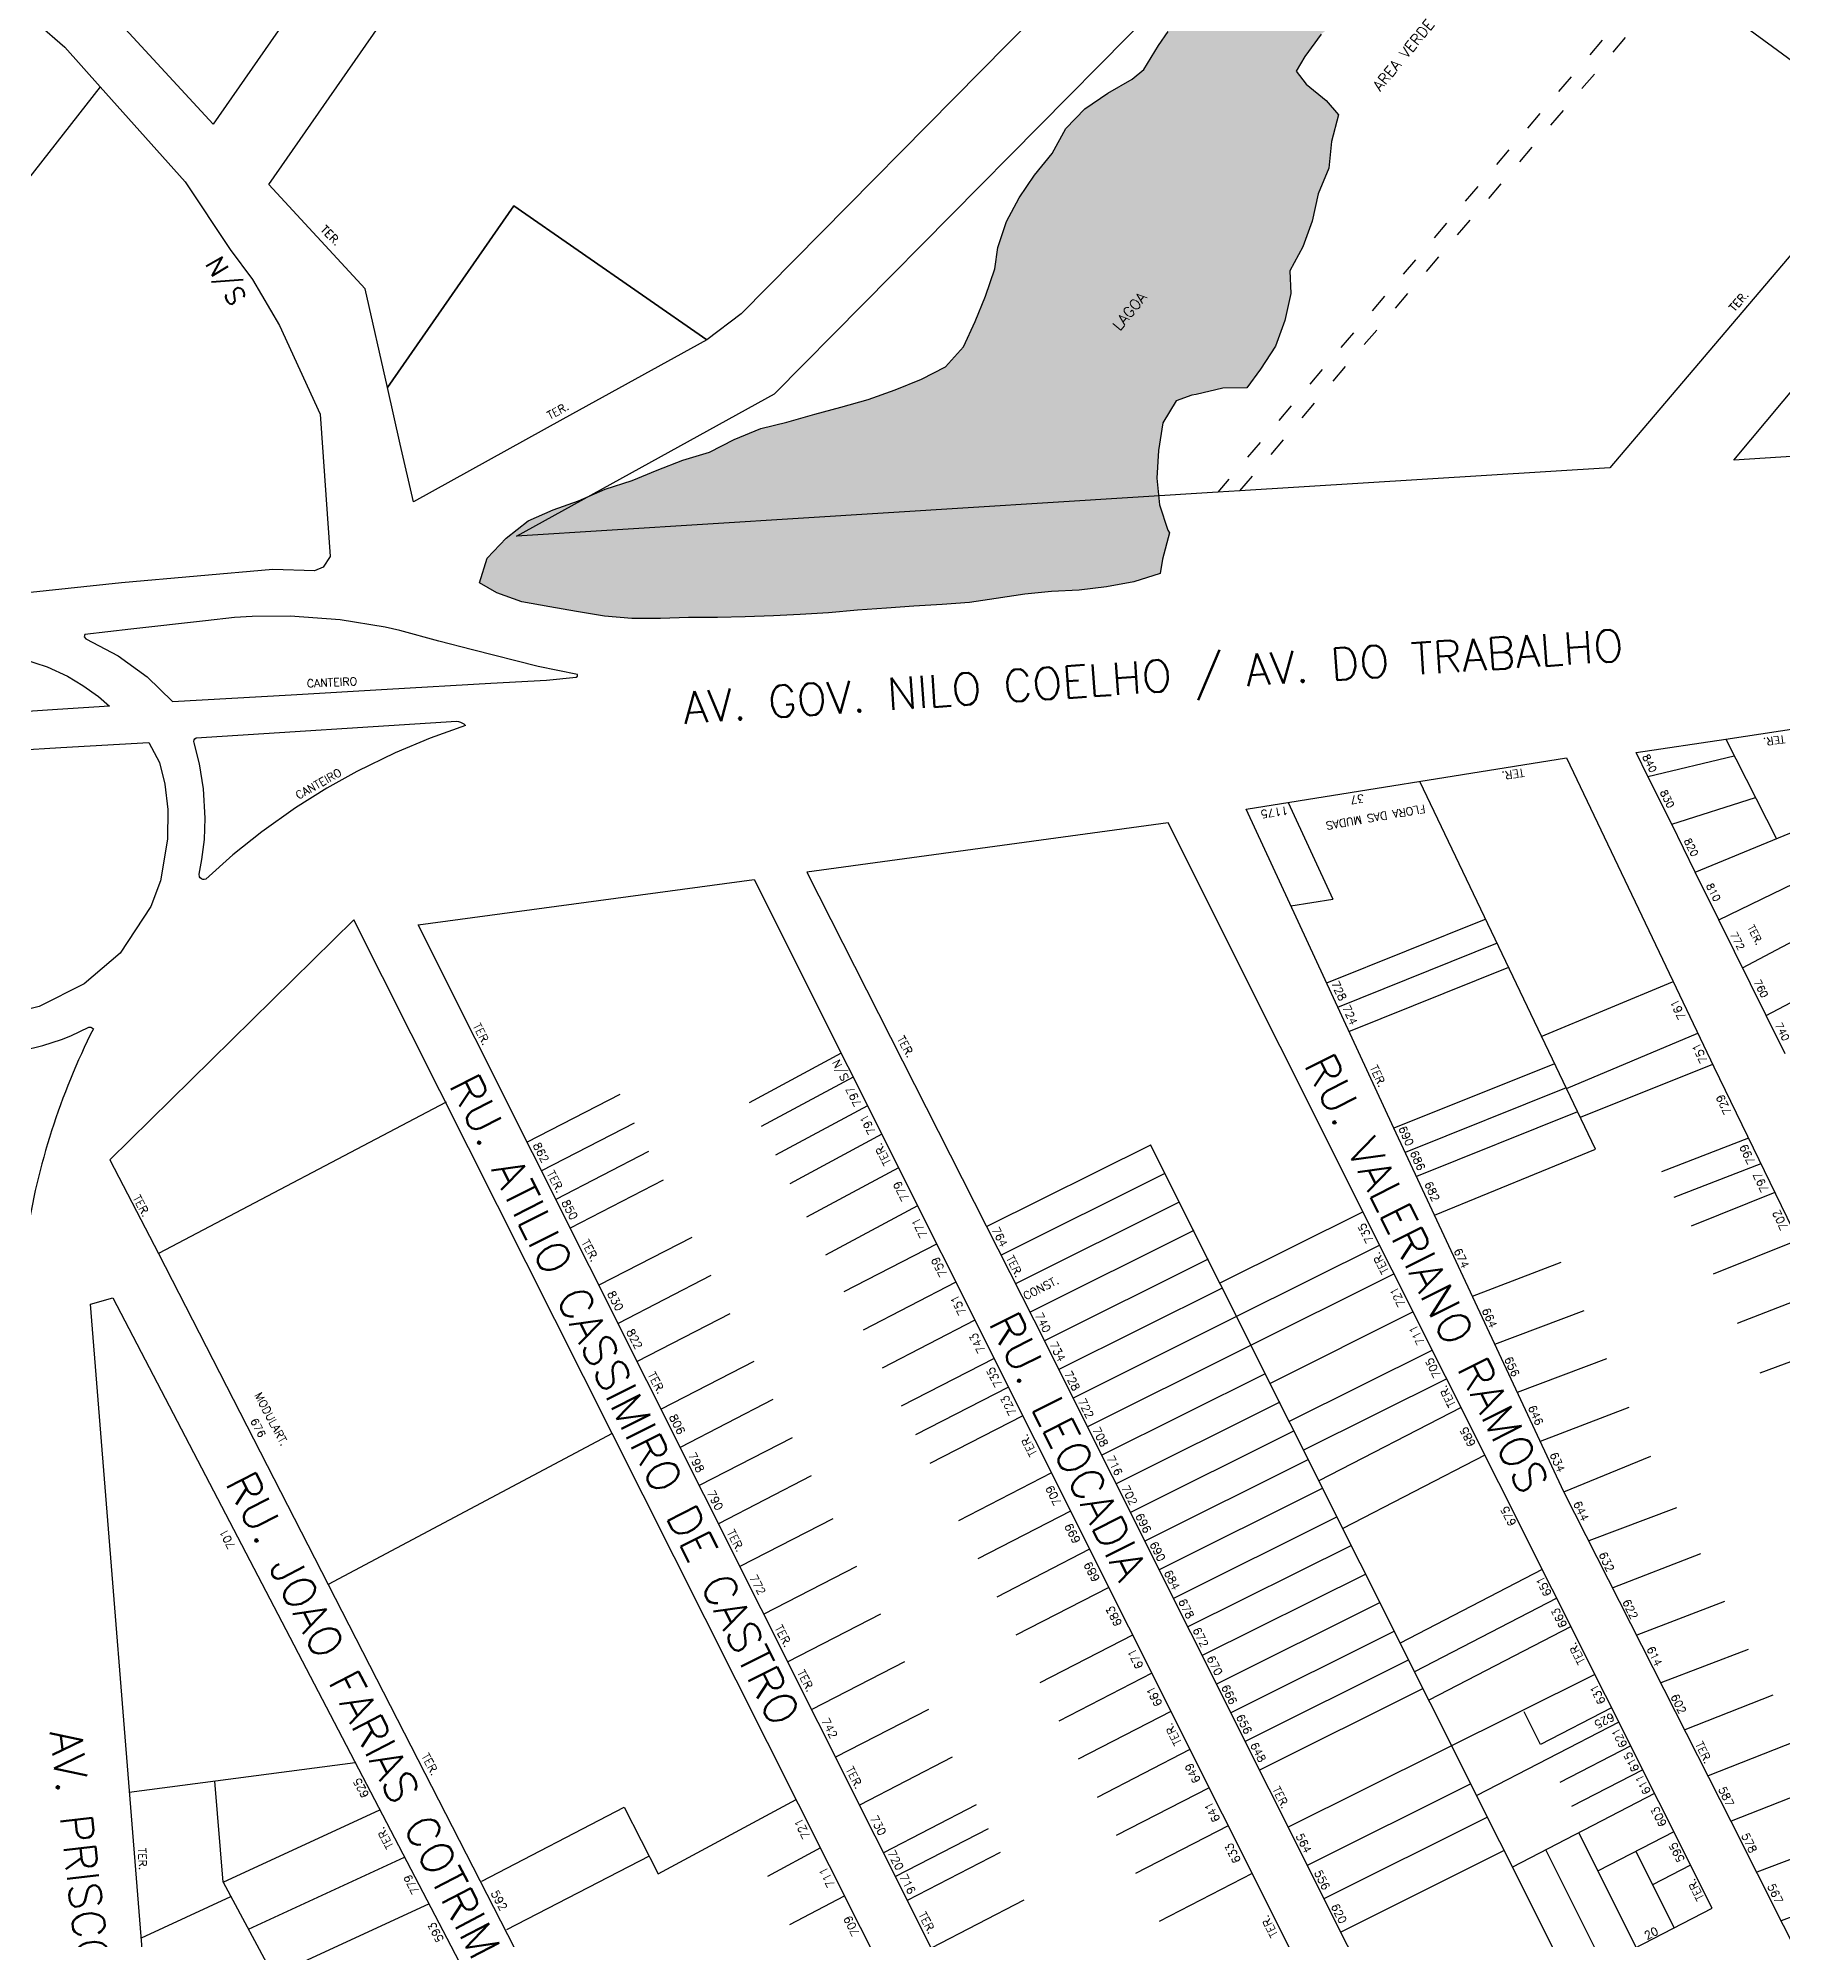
# Model space of a CAD drawing. Extents: x 714896 to 749292, y 8417558 to 8447149.
# Drawn here: x 737031.5 to 737358.6, y 8427566.6 to 8427923.2 of the extents above; entities that cross this region are included whole.
import ezdxf

# ---------------------------------------------------------------- set-up
doc = ezdxf.new("R2010")
doc.units = 0
doc.header["$MEASUREMENT"] = 0
doc.linetypes.add('ACAD_ISO03W100', pattern=[30, 12, -18])
for name, color, linetype in [('LOTE', 7, 'CONTINUOUS'), ('NUM-PORTA', 7, 'CONTINUOUS'), ('QUADRA', 6, 'CONTINUOUS'), ('REFERENCIA', 7, 'CONTINUOUS'), ('TEXTO', 7, 'CONTINUOUS'), ('TEXTODERUA', 3, 'CONTINUOUS')]:
    doc.layers.add(name, color=color, linetype=linetype)
doc.styles.add('ROMANS', font='ROMANS.SHX', dxfattribs={"height": 1.5})

msp = doc.modelspace()

# ---------------------------------------------------------------- hatches: boundary and pattern name
at = {"layer": 'REFERENCIA'}
h = msp.add_hatch(dxfattribs=at)
h.set_pattern_fill('FLEX', color=4, scale=10, style=0)
h.set_pattern_definition([(0, (-296.2755, -19.0062), (0, 2.5), [2.5, -2.5]), (45, (-293.7755, -19.0062), (1e-16, 2.4999999958), [0.625, -2.28553391, 0.625, -3.53553391])])
h.paths.add_polyline_path([(737271.43, 8427893.98), (737273.43, 8427898.78), (737273.94, 8427903.78), (737275.25, 8427908.78), (737272.92, 8427911.47), (737269.17, 8427914.48), (737267.3, 8427916.94), (737268.92, 8427919.71), (737272.02, 8427923.86), (737273.3, 8427924.94), (737273.91, 8427926.64), (737270.05, 8427928.38), (737267.48, 8427930.14), (737267.78, 8427933.54), (737268.9, 8427936.54), (737270.36, 8427939.47), (737272.85, 8427942.59), (737272.77, 8427942.58), (737274.5, 8427943.57), (737276.58, 8427944.54), (737278.82, 8427946.26), (737278.66, 8427948.13), (737277.09, 8427949.28), (737277.24, 8427950.35), (737279.16, 8427950.91), (737281.72, 8427952.48), (737284.72, 8427952.06), (737284.9, 8427952.06), (737289.27, 8427954.51), (737292.07, 8427958.5), (737291.41, 8427959.65), (737288.48, 8427963.76), (737285.08, 8427964.64), (737283.2, 8427963.71), (737282.29, 8427961.98), (737283.96, 8427961.81), (737284.18, 8427959.9), (737283.28, 8427959.1), (737279.16, 8427955.57), (737275.62, 8427951.78), (737273.49, 8427950.05), (737269.12, 8427947.26), (737264.34, 8427945.01), (737264.45, 8427941.9), (737262.72, 8427938.58), (737258.53, 8427935.58), (737254.74, 8427931.6), (737254.56, 8427931.38), (737250.13, 8427928.91), (737247.65, 8427927.2), (737243.32, 8427924.37), (737241.49, 8427921.74), (737238.74, 8427917.28), (737236.6, 8427915.47), (737232.04, 8427912.83), (737227.72, 8427909.87), (737224.13, 8427906.18), (737221.56, 8427901.49), (737218.28, 8427897.42), (737215.4, 8427893.17), (737213.04, 8427888.75), (737211.38, 8427883.86), (737210.84, 8427879.87), (737209.06, 8427874.77), (737207.12, 8427870.02), (737204.96, 8427865.26), (737201.59, 8427861.49), (737197.08, 8427859.18), (737192.16, 8427857.18), (737187.06, 8427855.39), (737181.96, 8427853.97), (737177.08, 8427852.64), (737171.83, 8427851.14), (737166.96, 8427849.94), (737161.96, 8427847.9), (737157.33, 8427845.5), (737152.34, 8427844), (737147.56, 8427842.13), (737142.85, 8427840.18), (737137.78, 8427838.56), (737132.8, 8427836.4), (737128.05, 8427834.72), (737123.36, 8427832.67), (737119.25, 8427829.38), (737115.65, 8427825.63), (737114.26, 8427821.04), (737117.46, 8427819.15), (737122.16, 8427817.46), (737127.4, 8427816.51), (737132.44, 8427815.62), (737137.68, 8427814.75), (737142.8, 8427814.3), (737148.13, 8427814.32), (737153.43, 8427814.5), (737158.85, 8427814.5), (737164.02, 8427814.62), (737169.32, 8427814.85), (737174.37, 8427815.06), (737179.67, 8427815.36), (737185.12, 8427815.86), (737190.52, 8427816.27), (737195.67, 8427816.61), (737200.95, 8427816.94), (737206.08, 8427817.33), (737211.09, 8427818.06), (737216.44, 8427818.86), (737221.48, 8427819.36), (737226.64, 8427819.62), (737231.8, 8427820.29), (737236.92, 8427821.18), (737241.81, 8427822.75), (737242.26, 8427825.44), (737243.6, 8427830.38), (737243.28, 8427830.86), (737241.72, 8427835.63), (737241.19, 8427840.64), (737241.52, 8427845.84), (737242.32, 8427851.01), (737244.8, 8427855.17), (737247.76, 8427856.19), (737248.58, 8427856.35), (737253.6, 8427857.5), (737258.1, 8427857.58), (737260.63, 8427861.06), (737263.48, 8427865.38), (737265.19, 8427870.18), (737266.32, 8427875.28), (737266.15, 8427879.52), (737268.56, 8427884.02), (737270.34, 8427888.8)])
h.paths.add_polyline_path([(737234.58, 8427867.72), (737240.7, 8427875.21), (737238.37, 8427877.11), (737232.25, 8427869.62)], flags=24)

# ---------------------------------------------------------------- linework, layer by layer
at = {"layer": 'LOTE', "color": 7}
for p, q in [((737043.14, 8427913.99), (736994.18, 8427851.64)), ((737323.41, 8427714.82, 515.48), (737290.52, 8427783.79, 520.27)), ((737302.85, 8427757.95, 510.63), (737273.03, 8427745.97, 520.24)), ((737305, 8427753.43, 510.61), (737275.09, 8427741.42, 520.24)), ((737307.15, 8427748.91, 510.57), (737277.14, 8427736.86, 520.24)), ((737337.83, 8427746.16, 507.44), (737313.2, 8427735.9, 515.55)), ((737342.54, 8427736.55, 507.45), (737317.91, 8427726.17, 515.47)), ((737182.02, 8427732.82, 520.35), (737164.8, 8427723.53, 526.02)), ((737315.78, 8427730.86, 510.53), (737285.62, 8427718.75, 520.24)), ((737345.39, 8427730.73, 507.46), (737320.54, 8427720.75, 515.46)), ((737184.26, 8427728.35, 520.35), (737167.04, 8427719.06, 526.02)), ((737317.95, 8427726.35, 510.51), (737287.75, 8427714.22, 520.24)), ((737107.98, 8427723.65), (737054.06, 8427695.25)), ((737140.56, 8427725.1, -5.67), (737123.18, 8427716.13)), ((737186.95, 8427722.98, 520.35), (737169.72, 8427713.69, 526.02)), ((737143.25, 8427719.74, -5.67), (737125.86, 8427710.76)), ((737320.07, 8427721.82, 510.51), (737289.86, 8427709.69, 520.24)), ((737189.63, 8427717.62, 520.35), (737172.41, 8427708.33, 526.02)), ((737352.11, 8427716.88, 507.44), (737335.83, 8427710.59, 513.84)), ((737145.94, 8427714.38, -5.67), (737128.55, 8427705.4)), ((737293.26, 8427702.45, 520.24), (737323.41, 8427714.82, 515.48)), ((737354.43, 8427712.1, 507.44), (737338.15, 8427705.8, 513.83)), ((737148.63, 8427709.01, -5.67), (737131.24, 8427700.04)), ((737192.77, 8427711.36, 520.35), (737175.55, 8427702.07, 526.02)), ((737357.05, 8427706.7, 507.44), (737341.38, 8427700.4, 513.95)), ((737196.35, 8427704.21, 520.35), (737179.1, 8427694.98, 526.02)), ((737154.01, 8427698.29, -5.67), (737136.62, 8427689.31)), ((737361.37, 8427697.8, 507.43), (737345.51, 8427691.41, 514.37)), ((737199.93, 8427697.05, 520.35), (737182.55, 8427688.08, 526.02)), ((737157.59, 8427691.13, -5.67), (737140.2, 8427682.16)), ((737300.36, 8427687.28, 520.25), (737317, 8427693.62, 517.7)), ((737203.52, 8427689.9, 520.35), (737186.13, 8427680.92, 526.02)), ((737365.96, 8427688.33, 507.42), (737349.97, 8427682.16, 515.09)), ((737161.18, 8427683.98, -5.67), (737143.79, 8427675.01)), ((737304.59, 8427678.26, 520.26), (737321.3, 8427684.59, 517.86)), ((737207.1, 8427682.75, 520.35), (737189.71, 8427673.77, 526.02)), ((737370.56, 8427678.87, 507.42), (737354.25, 8427672.81, 516.66)), ((737165.66, 8427675.04, -5.67), (737148.27, 8427666.07)), ((737210.68, 8427675.59, 520.35), (737193.29, 8427666.62, 526.02)), ((737308.81, 8427669.25, 520.26), (737325.59, 8427675.57, 518.15)), ((737213.37, 8427670.23, 520.35), (737195.98, 8427661.25, 526.02)), ((737169.24, 8427667.89, -5.67), (737151.86, 8427658.91)), ((737313.1, 8427660.07, 520.27), (737329.76, 8427666.48, 518.75)), ((737216.06, 8427664.86, 520.35), (737198.67, 8427655.89, 526.02)), ((737139.1, 8427661.54), (737085.86, 8427633.2)), ((737172.83, 8427660.74, -5.67), (737155.44, 8427651.76)), ((737317.53, 8427650.61, 520.49), (737333.82, 8427657.25, 520.36)), ((737176.41, 8427653.59, -5.67), (737159.03, 8427644.61)), ((737221.43, 8427654.14, 520.35), (737204.04, 8427645.16, 526.02)), ((737338.61, 8427647.6, 520.56), (737322.2, 8427641.39, 520.27)), ((737180.45, 8427645.54, -5.67), (737163.06, 8427636.57)), ((737225.01, 8427646.98, 520.35), (737207.63, 8427638.01, 526.02)), ((737228.6, 8427639.83, 520.35), (737211.21, 8427630.85, 526.02)), ((737343.12, 8427638.97, 520.47), (737326.66, 8427632.61, 520.27)), ((737184.93, 8427636.6, -5.67), (737167.54, 8427627.63)), ((737232.18, 8427632.68, 520.35), (737214.79, 8427623.7, 526.02)), ((737347.64, 8427630.05, 520.47), (737331.18, 8427623.69, 520.27)), ((737189.41, 8427627.66, -5.67), (737172.02, 8427618.69)), ((737236.66, 8427623.74, 520.35), (737219.27, 8427614.76, 526.02)), ((737352.06, 8427621.05, 520.44), (737335.7, 8427614.77, 520.27)), ((737193.89, 8427618.72, -5.67), (737176.5, 8427609.75)), ((737240.24, 8427616.58, 520.35), (737222.85, 8427607.61, 526.02)), ((737356.68, 8427612.46, 520.43), (737340.16, 8427605.97, 520.27)), ((737198.37, 8427609.78, -5.67), (737180.98, 8427600.81)), ((737243.82, 8427609.43, 520.35), (737226.44, 8427600.45, 526.02)), ((737247.41, 8427602.28, 520.35), (737230.02, 8427593.3, 526.02)), ((737361.07, 8427603.81, 520.43), (737344.55, 8427597.32, 520.27)), ((737202.85, 8427600.84, -5.67), (737185.47, 8427591.87)), ((737250.99, 8427595.12, 520.35), (737233.6, 8427586.15, 526.02)), ((737364.94, 8427595.13, 520.42), (737348.85, 8427588.83, 520.27)), ((737114.64, 8427577.61, 519.38), (737141.35, 8427591.46, 519.36)), ((737141.35, 8427591.46, 519.36), (737147.75, 8427578.99, 519.35)), ((737147.75, 8427578.99, 519.35), (737173.62, 8427592.93, 519.38)), ((737207.33, 8427591.9, -5.67), (737189.95, 8427582.93)), ((737209.58, 8427587.43, -5.67), (737192.19, 8427578.46)), ((737254.57, 8427587.97, 520.35), (737237.18, 8427579, 526.02)), ((737178.13, 8427583.87, 519.38), (737168.19, 8427578.45, 519.36)), ((737370.21, 8427585.54, 520.41), (737353.67, 8427579.25, 520.27)), ((737146.05, 8427582.3, 519.35), (737119.29, 8427568.48, 519.38)), ((737211.82, 8427582.96, -5.67), (737194.43, 8427573.99)), ((737066.15, 8427577.42, 509.24), (737087.32, 8427538.18, 510.54)), ((737259.05, 8427579.03, 520.35), (737241.66, 8427570.05, 526.02)), ((737374.73, 8427576.41, 520.41), (737358.25, 8427570.14, 520.27)), ((737172.43, 8427569.48, 519.36), (737182.63, 8427574.86, 519.38)), ((737216.3, 8427574.02, -5.67), (737198.91, 8427565.05))]:
    msp.add_line(p, q, dxfattribs=at)
at = {"layer": 'LOTE', "color": 7, "linetype": 'ACAD_ISO03W100', "ltscale": 0.3}
for points in [[(737336.35, 8427936.45), (737252.62, 8427837.99)], [(737256.78, 8427838.25), (737338.77, 8427934.68)]]:
    msp.add_lwpolyline(points, dxfattribs=at)
at = {"layer": 'LOTE', "color": 7, "linetype": 'CONTINUOUS', "flags": 128}
for points in [[(737347.88, 8427791.72), (737357.34, 8427773.04)], [(737333.28, 8427784.7), (737349.46, 8427788.6)], [(737337.72, 8427775.74), (737353.42, 8427780.77)], [(737342.15, 8427766.77), (737372.31, 8427779.22)], [(737346.58, 8427757.81), (737388.75, 8427778.28)], [(737351.01, 8427748.85), (737379.95, 8427764.13)], [(737355.45, 8427739.88), (737384.46, 8427755.21)], [(737239.99, 8427715.61), (737209.31, 8427700.31)], [(737318.65, 8427558.76), (737240.02, 8427715.62)], [(737242.71, 8427710.26), (737212.02, 8427694.96)], [(737245.42, 8427704.91), (737214.74, 8427689.61)], [(737279.87, 8427703.09), (737253.02, 8427689.7)], [(737248.15, 8427699.56), (737217.47, 8427684.26)], [(737250.84, 8427694.2), (737220.15, 8427678.9)], [(737283, 8427696.83), (737256.15, 8427683.44)], [(737285.69, 8427691.46), (737228.21, 8427662.8)], [(737253.46, 8427688.8), (737222.84, 8427673.53)], [(737256.15, 8427683.44), (737225.52, 8427668.17)], [(737289.27, 8427684.31), (737262.43, 8427670.93)], [(737292.86, 8427677.16), (737266.01, 8427663.77)], [(737261.53, 8427672.71), (737230.9, 8427657.44)], [(737295.55, 8427671.79), (737268.7, 8427658.41)], [(737264.27, 8427667.37), (737233.58, 8427652.07)], [(737298.23, 8427666.43), (737271.6, 8427652.63)], [(737266.95, 8427662.01), (737236.27, 8427646.71)], [(737269.64, 8427656.64), (737238.95, 8427641.34)], [(737302.72, 8427657.49), (737276.08, 8427643.69)], [(737272.32, 8427651.28), (737241.64, 8427635.98)], [(737275.01, 8427645.91), (737244.33, 8427630.61)], [(737277.7, 8427640.55), (737247.01, 8427625.25)], [(737280.38, 8427635.18), (737249.7, 8427619.88)], [(737313.47, 8427636.04), (737286.83, 8427622.23)], [(737283.07, 8427629.82), (737252.38, 8427614.52)], [(737316.16, 8427630.67), (737289.52, 8427616.87)], [(737285.75, 8427624.45), (737255.07, 8427609.15)], [(737318.85, 8427625.31), (737292.21, 8427611.51)], [(737288.44, 8427619.09), (737257.76, 8427603.79)], [(737323.33, 8427616.37), (737265.81, 8427587.69)], [(737291.12, 8427613.72), (737260.44, 8427598.42)], [(737313.15, 8427603.21), (737310.07, 8427609.35)], [(737326.47, 8427610.11), (737313.15, 8427603.21)], [(737327.81, 8427607.43), (737301.17, 8427593.63)], [(737330.05, 8427602.96), (737316.73, 8427596.06)], [(737332.29, 8427598.49), (737318.97, 8427591.59)], [(737300.07, 8427595.83), (737269.38, 8427580.53)], [(737334.53, 8427594.02), (737307.9, 8427580.22)], [(737303.21, 8427589.57), (737272.51, 8427574.27)], [(737338.12, 8427586.87), (737323.91, 8427579.51)], [(737306.34, 8427583.32), (737275.67, 8427568.02)], [(737324.87, 8427561.98), (737314.11, 8427583.44)], [(737331.08, 8427565.2), (737320.33, 8427586.66)], [(737338.18, 8427568.88), (737331.01, 8427583.19)], [(737341.25, 8427580.61), (737334.15, 8427576.93)]]:
    msp.add_lwpolyline(points, dxfattribs=at)
at = {"layer": 'LOTE', "color": 7, "flags": 128}
for points in [[(737265.85, 8427779.85), (737274.23, 8427761.69)], [(737266.33, 8427760.43), (737274.23, 8427761.69)]]:
    msp.add_lwpolyline(points, dxfattribs=at)
at = {"layer": 'LOTE', "color": 7, "linetype": 'CONTINUOUS', "flags": 128}
for points, elevation in [([(737048.58, 8427594.26), (737090.94, 8427599.83)], 504.22), ([(737066.15, 8427577.42), (737064.63, 8427596.37)], 513.85), ([(737066.15, 8427577.42), (737095.56, 8427590.96)], 513.85), ([(737070.9, 8427568.61), (737100.19, 8427582.1)], 513.85), ([(737050.84, 8427566.99), (737067.61, 8427574.71)], 507.48), ([(737075.6, 8427559.91), (737104.74, 8427573.33)], 513.9)]:
    msp.add_lwpolyline(points, dxfattribs=dict(at, elevation=elevation))
at = {"layer": 'QUADRA', "color": 6, "linetype": 'CONTINUOUS'}
for points in [[(737137.48, 8428082.21), (737169.76, 8428058.55), (737064.33, 8427907), (737036.57, 8427937.13), (737137.48, 8428082.21)], [(737381.49, 8427523.9), (737363.61, 8427559.49), (737348.87, 8427588.8), (737317.53, 8427650.61), (737285.62, 8427718.75), (737257.95, 8427778.59), (737317.98, 8427788.18), (737345.62, 8427730.25), (737375.03, 8427669.66), (737402.57, 8427615.97), (737425.11, 8427572.2), (737435.6, 8427551.68)], [(737252.69, 8427457.77), (737102.74, 8427756.9), (737165.7, 8427765.39), (737306.07, 8427485.15), (737252.69, 8427457.77)]]:
    msp.add_lwpolyline(points, close=True, dxfattribs=at)
at = {"layer": 'QUADRA', "linetype": 'CONTINUOUS'}
for points in [[(737096.97, 8427857.61), (737092.77, 8427876.13), (737074.74, 8427895.69), (737132.19, 8427978.28), (737181.86, 8428049.68), (737273.14, 8427982.78), (737163.3, 8427871.47), (737156.82, 8427866.56), (737120.69, 8427891.69), (737096.97, 8427857.61)], [(737379.21, 8427905.04), (737326.11, 8427842.59), (737256.78, 8427838.25), (737252.62, 8427837.99), (737174.95, 8427833.13), (737121.16, 8427829.76), (737169.55, 8427856.46), (737285.45, 8427973.76), (737309.6, 8427956.06), (737336.35, 8427936.45), (737338.77, 8427934.68), (737356.62, 8427921.6), (737379.21, 8427905.04)], [(737156.82, 8427866.56), (737129.84, 8427851.68), (737101.83, 8427836.23), (737099.38, 8427847), (737096.97, 8427857.61), (737120.69, 8427891.69), (737156.82, 8427866.56)]]:
    msp.add_lwpolyline(points, close=True, dxfattribs=at)
at = {"layer": 'QUADRA', "color": 6, "linetype": 'CONTINUOUS', "elevation": 516.48}
msp.add_lwpolyline([(737529.03, 8427855.48), (737512.17, 8427854.4), (737499.09, 8427853.57), (737483.6, 8427852.58), (737469.15, 8427851.66), (737449.19, 8427850.39), (737421.32, 8427848.62), (737397.36, 8427847.09), (737373.87, 8427845.59), (737349.39, 8427844.03), (737371.06, 8427869.96), (737403.81, 8427909.13), (737419.24, 8427927.59), (737442.3, 8427955.17), (737462.25, 8427956.44), (737492.18, 8427958.34), (737522.12, 8427960.25), (737523.32, 8427942.08), (737525.25, 8427912.76), (737526.73, 8427890.4), (737527.38, 8427880.42), (737528.25, 8427867.19), (737529.03, 8427855.48)], close=True, dxfattribs=at)
at = {"layer": 'QUADRA', "color": 6}
for points in [[(737026.13, 8427930.54), (737036.47, 8427921.44), (737043.14, 8427913.99), (737059.04, 8427896.22), (737067.51, 8427883.54), (737071.68, 8427877.88), (737076.71, 8427869.24), (737084.33, 8427852.62), (737086.25, 8427825.97), (737084.94, 8427823.95), (737084.94, 8427823.95), (737083.29, 8427823.27), (737075.5, 8427823.51), (737047.09, 8427821.01), (736991.73, 8427815.16)], [(737019.31, 8427789.16), (737035.75, 8427790.16), (737052.24, 8427791.11), (737054.24, 8427787.32), (737055.21, 8427783.29), (737055.8, 8427778.54), (737055.76, 8427772.97), (737054.41, 8427765.14), (737052.62, 8427760.31), (737046.89, 8427751.56), (737040.14, 8427745.83), (737031.69, 8427741.59), (737025.85, 8427740.17)]]:
    msp.add_lwpolyline(points, dxfattribs=at)
for points in [[(737056.65, 8427798.74), (737078.95, 8427800.03), (737096.92, 8427801.06), (737116.37, 8427802.19), (737126.8, 8427802.79), (737132.36, 8427803.33), (737132.61, 8427803.52), (737132.6, 8427803.82), (737125.23, 8427805.35), (737112.92, 8427808.46), (737106.59, 8427810.07), (737099.31, 8427812.08), (737096.55, 8427812.7), (737088.11, 8427814.08), (737078.71, 8427814.76), (737071.61, 8427814.69), (737068.33, 8427814.49), (737062.85, 8427813.88), (737048.86, 8427812.31), (737040.24, 8427811.34), (737040.13, 8427810.89), (737040.43, 8427810.49), (737046.5, 8427807.33), (737051.9, 8427803.39), (737056.65, 8427798.74)], [(737044.88, 8427797.9), (737035.09, 8427797.26), (737021.95, 8427796.4), (737010.93, 8427795.67), (736999.9, 8427795.12), (736990.27, 8427794.66), (736992.34, 8427796.9), (736994.83, 8427799.16), (736998.28, 8427801.72), (737003.2, 8427804.45), (737008.91, 8427806.55), (737012.55, 8427807.38), (737017.31, 8427807.91), (737020.2, 8427807.94), (737024.19, 8427807.62), (737028.56, 8427806.77), (737033.18, 8427805.26), (737036.99, 8427803.5), (737039.89, 8427801.78), (737042.8, 8427799.68), (737044.88, 8427797.9)], [(737061.12, 8427791.96), (737109.9, 8427795.08), (737110.28, 8427795.03), (737110.69, 8427794.9), (737111.04, 8427794.73), (737111.29, 8427794.56), (737111.61, 8427794.26), (737104.99, 8427791.91), (737098.41, 8427789.16), (737091.25, 8427785.67), (737085.63, 8427782.53), (737079.72, 8427778.82), (737073.44, 8427774.36), (737067.97, 8427769.99), (737062.91, 8427765.48), (737062.61, 8427765.39), (737062.36, 8427765.41), (737062.11, 8427765.5), (737061.88, 8427765.69), (737061.75, 8427765.9), (737061.69, 8427766.42), (737062.2, 8427769.14), (737062.65, 8427772.92), (737062.8, 8427776.88), (737062.49, 8427782.38), (737061.72, 8427787.11), (737060.72, 8427791), (737060.69, 8427791.28), (737060.75, 8427791.55), (737060.89, 8427791.78)], [(737345.29, 8427572.56), (737285.34, 8427692.15), (737243.33, 8427776.02), (737175.58, 8427766.74), (737218.17, 8427682.85), (737276.88, 8427565.59), (737288.25, 8427543.01), (737345.29, 8427572.56)], [(737139.1, 8427661.54), (737090.69, 8427757.86), (737044.91, 8427712.81), (737054.06, 8427695.25), (737085.86, 8427633.2), (737191.87, 8427426.38), (737243.82, 8427453.16)], [(737041.31, 8427685.76), (737045.51, 8427686.96), (737153.39, 8427480.05), (737105.05, 8427457.8), (737051.76, 8427555.54), (737041.31, 8427685.76)]]:
    msp.add_lwpolyline(points, close=True, dxfattribs=at)
at = {"layer": 'QUADRA', "color": 6, "linetype": 'CONTINUOUS'}
msp.add_lwpolyline([(737358.99, 8427732.71), (737355.45, 8427739.88), (737346.58, 8427757.81), (737342.15, 8427766.77), (737337.72, 8427775.74), (737333.28, 8427784.7), (737331.07, 8427789.18), (737347.88, 8427791.72), (737364.69, 8427794.26)], dxfattribs=at)
at = {"layer": 'QUADRA', "color": 6}
msp.add_lwpolyline([(737012.28, 8427733.59, 0.174024), (737040.97, 8427737.7), (737041.16, 8427737.71), (737041.37, 8427737.68), (737041.52, 8427737.63), (737041.67, 8427737.55), (737041.84, 8427737.4, 0.078926), (737029.28, 8427698.17)], format="xyb", dxfattribs=at)
at = {"layer": 'REFERENCIA', "color": 7, "elevation": 501.79}
msp.add_lwpolyline([(737272.02, 8427923.86), (737268.92, 8427919.71), (737267.3, 8427916.94), (737269.17, 8427914.48), (737272.92, 8427911.47), (737275.25, 8427908.78), (737273.94, 8427903.78), (737273.43, 8427898.78), (737271.43, 8427893.98), (737270.34, 8427888.8), (737268.56, 8427884.02), (737266.15, 8427879.52), (737266.32, 8427875.28), (737265.19, 8427870.18), (737263.48, 8427865.38), (737260.63, 8427861.06), (737258.1, 8427857.58), (737253.6, 8427857.5), (737248.58, 8427856.35), (737247.76, 8427856.19), (737244.8, 8427855.17), (737242.32, 8427851.01), (737241.52, 8427845.84), (737241.19, 8427840.64), (737241.72, 8427835.63), (737243.28, 8427830.86), (737243.6, 8427830.38), (737242.26, 8427825.44), (737241.81, 8427822.75), (737236.92, 8427821.18), (737231.8, 8427820.29), (737226.64, 8427819.62), (737221.48, 8427819.36), (737216.44, 8427818.86), (737211.09, 8427818.06), (737206.08, 8427817.33), (737200.95, 8427816.94), (737195.67, 8427816.61), (737190.52, 8427816.27), (737185.12, 8427815.86), (737179.67, 8427815.36), (737174.37, 8427815.06), (737169.32, 8427814.85), (737164.02, 8427814.62), (737158.85, 8427814.5), (737153.43, 8427814.5), (737148.13, 8427814.32), (737142.8, 8427814.3), (737137.68, 8427814.75), (737132.44, 8427815.62), (737127.4, 8427816.51), (737122.16, 8427817.46), (737117.46, 8427819.15), (737114.26, 8427821.04), (737115.65, 8427825.63), (737119.25, 8427829.38), (737123.36, 8427832.67), (737128.05, 8427834.72), (737132.8, 8427836.4), (737137.78, 8427838.56), (737142.85, 8427840.18), (737147.56, 8427842.13), (737152.34, 8427844), (737157.33, 8427845.5), (737161.96, 8427847.9), (737166.96, 8427849.94), (737171.83, 8427851.14), (737177.08, 8427852.64), (737181.96, 8427853.97), (737187.06, 8427855.39), (737192.16, 8427857.18), (737197.08, 8427859.18), (737201.59, 8427861.49), (737204.96, 8427865.26), (737207.12, 8427870.02), (737209.06, 8427874.77), (737210.84, 8427879.87), (737211.38, 8427883.86), (737213.04, 8427888.75), (737215.4, 8427893.17), (737218.28, 8427897.42), (737221.56, 8427901.49), (737224.13, 8427906.18), (737227.72, 8427909.87), (737232.04, 8427912.83), (737236.6, 8427915.47), (737238.74, 8427917.28), (737241.49, 8427921.74), (737243.32, 8427924.37)], dxfattribs=at)

# ---------------------------------------------------------------- texts
at = {"layer": 'NUM-PORTA', "color": 7, "style": 'ROMANS'}
for s, height, rotation, p in [('S/N', 3.5, 120.8737, (737070.64, 8427874.44)), ('840', 1.374, 296.7669, (737332.18, 8427788.43)), ('37', 1.506, 188.463, (737279.95, 8427781.39)), ('830', 1.374, 296.7669, (737335.48, 8427781.76)), ('1175', 1.506, 188.463, (737265.71, 8427779.11)), ('820', 1.374, 296.7669, (737339.97, 8427772.68)), ('810', 1.374, 296.7669, (737344.13, 8427764.27)), ('772', 1.374, 296.7669, (737348.65, 8427755.13)), ('728', 1.494, 294.3828, (737273.87, 8427745.98, -0.05)), ('760', 1.374, 296.7669, (737353.06, 8427746.21)), ('724', 1.494, 294.3828, (737275.94, 8427741.43, -0.05)), ('761', 1.522, 115.6711, (737340.43, 8427739.57)), ('740', 1.374, 296.7669, (737357.05, 8427738.12)), ('751', 1.522, 115.6711, (737344.53, 8427731.38)), ('S/N', 1.521, 117.2464, (737183.54, 8427728.12, -520.35)), ('797', 1.521, 117.2464, (737185.94, 8427723.32, -520.35)), ('729', 1.522, 115.6499, (737349.01, 8427721.74)), ('791', 1.521, 117.2464, (737188.58, 8427718.04, -520.35)), ('690', 1.494, 294.3828, (737286.47, 8427718.76, -520.29)), ('799', 1.522, 115.6149, (737353.43, 8427712.43, -507.44)), ('686', 1.494, 294.3828, (737288.62, 8427714.16, -0.05)), ('779', 1.521, 117.2464, (737194.84, 8427705.55, -520.35)), ('682', 1.494, 294.3828, (737291.34, 8427708.35, -0.05)), ('797', 1.522, 115.6149, (737355.98, 8427707.18, -507.44)), ('771', 1.521, 117.2464, (737198.29, 8427698.67, -520.35)), ('702', 1.522, 115.6252, (737359.6, 8427700.09)), ('764', 1.5, 296.8878, (737210.21, 8427699.77)), ('735', 1.5, 116.8878, (737281.88, 8427697.68)), ('759', 1.521, 117.2464, (737201.96, 8427691.34, -520.35)), ('674', 1.494, 294.3828, (737296.84, 8427695.82)), ('751', 1.521, 117.2464, (737205.54, 8427684.19, -520.35)), ('721', 1.5, 116.8878, (737287.87, 8427685.73)), ('740', 1.5, 296.8878, (737218.33, 8427683.71)), ('664', 1.494, 294.3828, (737302.1, 8427684.65)), ('743', 1.521, 117.2464, (737209.12, 8427677.04, -520.35)), ('711', 1.5, 116.8878, (737291.46, 8427678.57)), ('734', 1.5, 296.8878, (737221.05, 8427678.27)), ('735', 1.521, 117.2464, (737212.31, 8427670.67, -520.35)), ('728', 1.5, 296.8878, (737223.8, 8427672.79)), ('705', 1.5, 116.8878, (737294.54, 8427672.43)), ('656', 1.5, 294.1183, (737306.3, 8427675.52)), ('723', 1.521, 117.2464, (737214.97, 8427665.37, -520.35)), ('722', 1.5, 296.8878, (737226.38, 8427667.63)), ('646', 1.5, 294.1183, (737310.75, 8427666.41)), ('676', 1.447, 297.9278, (737071.22, 8427663.91)), ('708', 1.5, 296.8878, (737229.07, 8427662.27)), ('685', 1.5, 116.8878, (737301.02, 8427659.5)), ('716', 1.5, 296.8878, (737231.75, 8427656.9)), ('634', 1.496, 294.1183, (737314.83, 8427657.6)), ('709', 1.521, 117.2464, (737223.41, 8427648.51, -520.35)), ('702', 1.5, 296.8878, (737234.53, 8427651.34)), ('675', 1.5, 116.8878, (737308.66, 8427644.63)), ('644', 1.509, 294.8274, (737319.23, 8427648.43)), ('699', 1.521, 117.2464, (737226.97, 8427641.41, -520.35)), ('696', 1.5, 296.8878, (737237.15, 8427646.11)), ('701', 1.492, 117.6106, (737068.49, 8427640.36)), ('690', 1.5, 296.8878, (737239.81, 8427640.8)), ('689', 1.521, 117.2464, (737230.58, 8427634.21, -520.35)), ('632', 1.509, 294.8274, (737324.02, 8427638.92)), ('684', 1.5, 296.8878, (737242.5, 8427635.44)), ('651', 1.5, 116.8878, (737315.27, 8427631.46)), ('678', 1.5, 296.8878, (737245.18, 8427630.07)), ('622', 1.502, 295.7813, (737328.45, 8427630)), ('683', 1.521, 117.2464, (737234.76, 8427625.85, -1040.7)), ('663', 1.5, 116.8878, (737318.18, 8427625.54)), ('672', 1.5, 296.8878, (737247.87, 8427624.71)), ('671', 1.521, 117.2464, (737238.76, 8427617.87)), ('670', 1.5, 296.8878, (737250.52, 8427619.41)), ('614', 1.502, 295.7813, (737332.98, 8427621.17)), ('661', 1.521, 117.2464, (737242.29, 8427610.82)), ('666', 1.5, 296.8878, (737253.24, 8427613.98)), ('631', 1.5, 116.8878, (737325.37, 8427611.21)), ('602', 1.502, 295.7813, (737337.5, 8427612.25)), ('656', 1.5, 296.8878, (737256.02, 8427608.43)), ('625', 1.5, 206.8878, (737326.5, 8427609.21)), ('621', 1.5, 116.8878, (737329.45, 8427603.06)), ('648', 1.5, 296.8878, (737258.66, 8427603.15)), ('615', 1.5, 116.8878, (737331.72, 8427598.55)), ('649', 1.521, 117.2464, (737249.49, 8427596.44)), ('625', 1.493, 117.784, (737093.59, 8427593.7)), ('611', 1.5, 116.8878, (737333.87, 8427594.32)), ('587', 1.502, 295.8435, (737346.42, 8427594.88)), ('641', 1.521, 117.2464, (737253.15, 8427589.13)), ('603', 1.5, 116.8878, (737336.86, 8427588.27)), ('721', 1.552, 116.5218, (737176.31, 8427585.97)), ('633', 1.521, 117.2464, (737257.01, 8427581.43)), ('564', 1.5, 296.8878, (737267.2, 8427586.1)), ('595', 1.5, 116.8878, (737340.21, 8427581.6)), ('578', 1.502, 295.8435, (737350.73, 8427586.18)), ('711', 1.552, 116.5218, (737180.95, 8427576.85)), ('779', 1.493, 117.784, (737103.02, 8427575.62)), ('556', 1.5, 296.8878, (737270.65, 8427579.2)), ('567', 1.502, 295.8271, (737355.6, 8427576.68)), ('592', 1.543, 298.3693, (737116.3, 8427575.37)), ('620', 1.5, 296.8878, (737273.81, 8427572.9)), ('593', 1.493, 117.7405, (737107.58, 8427566.65)), ('709', 1.552, 116.5218, (737185.56, 8427567.75)), ('20', 1.5, 26.8878, (737333.08, 8427566.58))]:
    msp.add_text(s, height=height, rotation=rotation, dxfattribs=at).set_placement(p)
at = {"layer": 'NUM-PORTA', "style": 'ROMANS'}
for s, rotation, p in [('862', 297.7919, (737124.17, 8427715.59)), ('850', 297.7919, (737129.55, 8427704.86)), ('830', 297.7919, (737138.11, 8427687.78)), ('822', 297.7919, (737141.7, 8427680.62)), ('806', 297.4565, (737149.71, 8427664.63)), ('798', 297.4565, (737153.3, 8427657.48)), ('790', 297.4565, (737156.84, 8427650.4)), ('772', 297.4565, (737164.79, 8427634.55)), ('742', 297.4565, (737178.27, 8427607.66)), ('730', 297.4565, (737187.4, 8427589.45)), ('720', 297.4565, (737190.67, 8427582.92)), ('716', 297.4565, (737192.91, 8427578.45))]:
    msp.add_text(s, height=1.521, rotation=rotation, dxfattribs=at).set_placement(p)
at = {"layer": 'TEXTO', "style": 'ROMANS'}
for s, height, rotation, p in [('AREA VERDE', 2, 50.7178, (737283.05, 8427913.04, -39.28)), ('TER.', 1.5, 315.0488, (737084.31, 8427887.12)), ('LAGOA', 2, 50.7178, (737234.26, 8427868.13, -39.28)), ('TER.', 1.5, 49.3467, (737349.49, 8427871.72)), ('TER.', 1.5, 28.5925, (737127.42, 8427851.58)), ('CANTEIRO', 1.5, 2.5051, (737081.89, 8427801.4)), ('CANTEIRO', 1.5, 29.0844, (737080.29, 8427780.38)), ('TER.', 1.507, 188.3584, (737309.98, 8427786.19)), ('FLORA DAS MUDAS', 1.5064, 189.9732, (737291.37, 8427779.45)), ('TER.', 1.521, 297.4565, (737112.95, 8427737.97)), ('TER.', 1.5, 298.9763, (737192.44, 8427735.56)), ('TER.', 1.521, 297.4565, (737126.81, 8427710.32)), ('TER.', 1.5, 297.9278, (737049.2, 8427705.74)), ('TER.', 1.521, 297.4565, (737133.29, 8427697.38)), ('TER.', 1.521, 297.7919, (737145.73, 8427672.58)), ('MODULART.', 1.5, 297.9278, (737071.98, 8427668.74)), ('TER.', 1.521, 297.4565, (737160.56, 8427642.99)), ('TER.', 1.521, 297.4565, (737169.52, 8427625.11)), ('TER.', 1.5, 117.5402, (737321.58, 8427618.75)), ('TER.', 1.521, 297.4565, (737173.73, 8427616.72)), ('TER.', 1.543, 298.3715, (737103.27, 8427601.07)), ('TER.', 1.502, 295.833, (737342.11, 8427603.29)), ('TER.', 1.521, 297.4565, (737182.84, 8427598.55)), ('TER.', 1.493, 117.784, (737098.16, 8427584.17)), ('TER.', 1.448, 273.101, (737050.22, 8427583.76)), ('TER.', 1.521, 297.4565, (737196.48, 8427571.34))]:
    msp.add_text(s, height=height, rotation=rotation, dxfattribs=at).set_placement(p)
at = {"layer": 'TEXTO', "color": 7, "style": 'ROMANS'}
for s, height, rotation, p in [('TER.', 1.451, 188.4514, (737358.86, 8427792.48)), ('TER.', 1.374, 296.7669, (737351.89, 8427756.44)), ('TER.', 1.494, 294.3828, (737281.13, 8427730.16, -520.29)), ('TER.', 1.521, 117.2464, (737191.46, 8427712.31, -520.35)), ('TER.', 1.5, 296.8878, (737212.92, 8427694.42)), ('TER.', 1.5, 116.8878, (737284.77, 8427691.91)), ('CONST.', 1.5, 26.8878, (737216.64, 8427686.5)), ('TER.', 1.5, 116.8878, (737297.29, 8427666.93)), ('TER.', 1.521, 117.2464, (737218.8, 8427657.72, -520.35)), ('TER.', 1.521, 117.2464, (737245.93, 8427603.56, -520.35)), ('TER.', 1.5, 296.8878, (737262.82, 8427594.84)), ('TER.', 1.5, 116.8878, (737343.84, 8427574.43)), ('TER.', 1.521, 117.2464, (737263.97, 8427567.54))]:
    msp.add_text(s, height=height, rotation=rotation, dxfattribs=at).set_placement(p)
at = {"layer": 'TEXTODERUA', "style": 'ROMANS'}
for s, rotation, p in [('AV. GOV. NILO COELHO / AV. DO TRABALHO', 3.8294, (737152.6, 8427794.59)), ('RU. VALERIANO RAMOS ', 296.7206, (737268.7, 8427730.75)), ('RU. ATILIO CASSIMIRO DE CASTRO', 296.7206, (737108.37, 8427726.94)), ('RU. LEOCADIA ', 296.7206, (737209.59, 8427682.31)), ('RU. JOAO FARIAS COTRIM ', 297.3945, (737066.47, 8427652.3)), ('AV. PRISCO VIANA', 276.7495, (737033.66, 8427605.62))]:
    msp.add_text(s, height=6, rotation=rotation, dxfattribs=at).set_placement(p)

doc.saveas('drawing.dxf')
